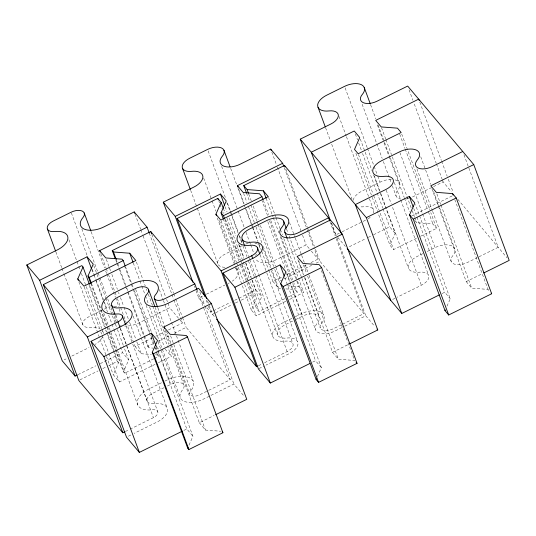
<?xml version="1.0" encoding="UTF-8"?>
<svg xmlns="http://www.w3.org/2000/svg" width="536" height="536" viewBox="0 0 536 536"><rect width="100%" height="100%" fill="white"/><g stroke="black" fill="none" stroke-linecap="round" stroke-linejoin="round"><path stroke-width="0.4" stroke-dasharray="2.68 2.01" d="M155.058 364.353L119.361 381.987L113.21 374.677L118.449 362.832L89.472 284.509M153.698 358.845L124.64 373.203L123.454 371.79L128.687 359.937L123.622 346.249M189.014 445.155L192.94 436.271L158.053 341.955M285.909 301.239L256.255 315.892L251.344 310.056L256.583 298.204L250.486 281.735M284.757 298.72L258.895 311.496L256.463 308.609L261.702 296.756L254.948 278.512M317.439 376.527L321.365 367.636L290.351 283.805M416.445 238.279L393.618 249.562L389.947 245.2L395.179 233.348L386.181 209.013M446.984 306.183L450.253 298.773L415.367 204.464M102.068 310.244L88.641 316.883A10.117 5.467 -20.3 0 0 82.671 324.146A10.117 5.467 -20.3 0 0 90.169 327.355A17.701 9.561 -20.3 0 1 100.064 328.695M104.306 309.138L106.543 308.033A10.117 5.467 -20.3 0 1 110.208 306.686M241.917 245.776L225.133 254.071A12.643 6.834 -20.3 0 0 217.643 262.888A12.643 6.834 -20.3 0 0 226.172 267.243M391.24 179.406A15.175 8.201 -20.3 0 0 379.997 182.18L362.095 191.024A15.175 8.201 -20.3 0 0 353.123 200.632M64.153 359.857L66.069 358.912M71.804 356.078L89.016 347.576M178.495 318.223L169.657 307.724L139.059 322.846A17.701 9.561 -20.3 0 1 124.707 326.049M195.962 290.512L198.735 297.996L202.561 296.106M206.387 294.21L224.872 285.078M228.061 283.504L229.334 282.874M309.138 248.463L306.15 244.919L275.551 260.04A15.175 8.201 -20.3 0 1 255.679 258.352M331.261 222.976L335.69 234.949L339.516 233.06M342.069 231.8L362.47 221.716M363.107 221.401L365.659 220.142M412.506 196.993L431.634 187.546M433.55 186.602L443.111 181.871L451.372 191.687M78.055 374.604L95.85 365.813M100.292 363.616L122.536 352.628L128.687 359.937M126.208 322.484L135.065 346.437L152.117 338.008M155.822 336.179L164.72 331.784M168.425 329.955L182.508 322.994L173.925 299.791M206.936 307.738L210.668 312.173L212.785 311.121M213.489 310.773L230.44 302.398M234.681 300.301L237.508 298.907M238.922 298.21L255.873 289.835L261.702 296.756M268.724 270.204L272.878 281.427L282.767 276.543M287.008 274.445L306.786 264.677M311.021 262.58L318.083 259.089L313.929 247.867M79.965 379.836L98.008 370.925M102.818 368.547L106.43 366.765M108.835 365.572L117.257 361.411L118.449 362.832M127.756 292.482L147.688 346.377L154.308 343.107M157.912 341.325L169.343 335.677M174.153 333.298L186.18 327.355L230.239 379.696L207.285 391.039M207.519 300.877L212.504 314.351L215.043 313.091M215.68 312.776L232.229 304.602M235.411 303.028L237.957 301.775M241.14 300.2L253.233 294.224L256.583 298.204M274.76 269.42L279.189 281.4L281.735 280.14M284.281 278.881L311.644 265.36M316.099 263.163L319.918 261.273L363.978 313.614L342.94 324.012M349.392 246.707L365.505 238.748M368.192 237.421L370.878 236.095M373.565 234.768L389.672 226.808L395.179 233.348M411.829 215.861L452.786 195.62M154.408 358.497L158.656 356.393L157.001 351.904M288.368 296.937L297.386 292.475L293.788 282.747M158.301 362.745L171.286 356.333L167.681 346.604M289.614 299.41L303.698 292.448L298.438 278.224M420.472 236.289L436.585 228.329L430.77 212.611M161.53 382.771L149.222 388.848A20.234 10.928 -20.3 0 0 137.283 403.38A20.234 10.928 -20.3 0 0 152.278 409.799A7.584 4.1 -20.3 0 1 157.906 412.204A7.584 4.1 -20.3 0 1 153.423 417.651L130.469 428.994M164.887 381.109L167.125 380.004A20.234 10.928 -20.3 0 1 189.322 377.666A20.234 10.928 -20.3 0 1 190.769 390.778A7.584 4.1 -20.3 0 0 191.312 395.695A7.584 4.1 -20.3 0 0 199.633 394.818L206.648 391.354M291.912 318.344L282.961 322.766A17.701 9.561 -20.3 0 0 272.509 335.482A17.701 9.561 -20.3 0 0 285.634 341.097A10.117 5.467 -20.3 0 1 293.132 344.306A10.117 5.467 -20.3 0 1 287.162 351.569L264.208 362.912M295.269 316.689L300.864 313.922A17.701 9.561 -20.3 0 1 320.287 311.872A17.701 9.561 -20.3 0 1 321.553 323.349A10.117 5.467 -20.3 0 0 322.277 329.908A10.117 5.467 -20.3 0 0 333.372 328.736L341.023 324.957M422.763 253.689L417.169 256.456A15.175 8.201 -20.3 0 0 408.211 267.35A15.175 8.201 -20.3 0 0 419.46 272.167A12.643 6.834 -20.3 0 1 428.834 276.174A12.643 6.834 -20.3 0 1 421.37 285.259L397.143 297.225M427.239 251.478L435.071 247.605A15.175 8.201 -20.3 0 1 451.721 245.85A15.175 8.201 -20.3 0 1 452.806 255.692A12.643 6.834 -20.3 0 0 453.704 263.886A12.643 6.834 -20.3 0 0 467.58 262.426L477.147 257.695M292.629 321.077L284.797 324.95A12.643 6.834 -20.3 0 0 277.333 334.029A12.643 6.834 -20.3 0 0 286.706 338.042A15.175 8.201 -20.3 0 1 297.956 342.852A15.175 8.201 -20.3 0 1 288.998 353.753L266.044 365.09M295.986 319.423L302.699 316.099A12.643 6.834 -20.3 0 1 316.575 314.639A12.643 6.834 -20.3 0 1 317.48 322.84A15.175 8.201 -20.3 0 0 318.558 332.675A15.175 8.201 -20.3 0 0 335.208 330.92L342.859 327.134M164.083 387.682L152.894 393.21A10.117 5.467 -20.3 0 0 146.924 400.479A10.117 5.467 -20.3 0 0 154.422 403.688A17.701 9.561 -20.3 0 1 167.547 409.303A17.701 9.561 -20.3 0 1 157.095 422.013L134.141 433.356M167.44 386.027L170.796 384.366A10.117 5.467 -20.3 0 1 181.898 383.193A10.117 5.467 -20.3 0 1 182.622 389.752A17.701 9.561 -20.3 0 0 183.882 401.23A17.701 9.561 -20.3 0 0 203.305 399.179L209.047 396.345M125.37 431.514L128.56 429.939M258.473 365.746L261.662 364.172M392.68 299.436L396.506 297.54M479.057 256.751L498.185 247.304L463.854 154.489M259.035 368.56L264.134 366.041M344.775 326.19L365.813 315.798L374.765 326.431M128.406 436.19L131.595 434.616M210.956 395.401L233.91 384.057L244.356 396.466M442.066 293.56L444.746 292.234L450.253 298.773M431.902 188.806L466.233 281.614L482.346 273.655M312.709 362.108L315.536 360.715L321.365 367.636M304.857 277.46L332.541 352.306L348.789 344.28M183.821 430.428L186.789 428.961L192.94 436.271M170.522 344.923L199.318 422.77L214.145 415.44M414.603 220.283L416.666 222.735L432.914 223.968L436.585 228.329M466.233 281.614L471.74 288.16L487.988 289.393L489.134 290.76M287.618 285.762L298.786 286.613L303.698 292.448M272.878 281.427L278.707 288.355L280.737 288.509M285.815 288.897L294.961 289.587L297.386 292.475M332.541 352.306L338.37 359.234L354.618 360.467L355.073 361.009M147.688 346.377L148.881 347.79L152.941 348.099M155.989 348.333L160.056 348.641M135.065 346.437L141.216 353.747L151.373 354.517M155.433 354.825L157.47 354.979L158.656 356.393M199.318 422.77L205.469 430.073L220.705 431.232M457.798 199.318L507.136 257.93M335.69 234.949L336.38 235.766M337.76 237.408L345.331 246.399M311.376 251.116L318.083 259.089M279.189 281.4L280.026 282.392M198.735 297.996L204.698 305.085M212.504 314.351L215.258 317.62M180.103 320.133L182.508 322.994M165.128 349.023L171.286 356.333M419.795 102.148L441.389 160.525M441.664 161.276L447.205 176.244M448.31 179.238L453.021 191.968M454.763 199.573L487.988 289.393M409.055 89.807L412.934 100.286M414.315 104.031L436.19 163.158M436.465 163.909L442.006 178.877M442.28 179.627L443.111 181.871M436.853 193.851L440.726 204.33M441.007 205.074L471.74 288.16M420.733 156.78L430.897 184.27M433.51 191.339L439.326 207.043M439.614 207.827L454.722 248.664M416.928 168.874L432.324 210.501M432.612 211.285L451.205 261.541M401.698 134.02L429.664 209.616M399.688 134.147L404.948 148.371M405.229 149.115L427.929 210.494M428.485 211.995L432.914 223.968M399.903 152.546L422.335 213.174M422.609 213.924L435.071 247.605M413.738 208.404L444.746 292.234M381.505 127.675L385.659 138.898M385.933 139.648L391.468 154.623M392.298 156.867L411.407 208.511M412.238 210.755L414.449 216.745M414.73 217.495L416.666 222.735M370.597 104.708L375.823 118.838M378.148 125.123L384.252 141.618M384.54 142.402L390.061 157.323M390.349 158.107L399.648 183.238M377.377 124.875L382.918 139.842M384.024 142.837L388.734 155.561M389.009 156.311L404.238 197.476M404.513 198.226L409.497 211.7M394.268 182.515L428.545 275.182M362.142 104.232L382.188 158.422M383.354 161.564L391.193 182.763M392.359 185.905L396.131 196.116M386.208 190.2L391.193 203.667M392.573 207.412L421.37 285.259M345.11 87.871L367.26 147.748M367.535 148.499L373.907 165.711M374.182 166.462L376.949 173.945M377.78 176.19L379.997 182.18M374.275 175.875L380.379 192.364M380.667 193.148L408.559 268.543M360.293 139.038L371.924 170.475M373.525 174.796L379.434 190.769M380.506 193.677L385.9 208.256M355.341 133.993L357.559 139.976M358.664 142.971L361.432 150.462M362.544 153.45L382.751 208.095M383.032 208.839L389.672 226.808M358.457 154.502L373.13 194.173M373.686 195.667L393.618 249.562M355.891 153.135L371.394 195.05M372.225 197.295L389.947 245.2M338.906 116.305L346.162 135.936M346.457 136.72L369.116 197.978M369.405 198.762L373.471 209.757M325.593 127.722L330.531 141.075M331.697 144.218L352.031 199.184M331.483 222.983L336.186 235.706M337.017 237.951L365.813 315.798M329.921 221.549L335.181 235.773M336.293 238.761L363.978 313.614M285.862 169.209L307.182 226.842M307.463 227.592L308.294 229.837M308.843 231.331L314.384 246.305M315.49 249.294L319.918 261.273M284.308 167.775L306.177 226.909M307.289 229.897L313.654 247.116M321.392 270.647L332.193 299.838M332.467 300.589L341.05 323.791M341.332 324.541L347.697 341.754M347.978 342.504L354.343 359.723M271.819 152.103L276.529 164.827M277.36 167.071L300.89 230.694M302.552 235.183L306.15 244.919M289.507 222.487L295.028 237.408M295.316 238.192L301.42 254.687M301.708 255.471L304.904 264.107M305.198 264.891L308.682 274.318M308.971 275.102L323.791 315.155M303.483 264.925L306.532 273.159M307.637 276.147L338.37 359.234M298.76 260.992L303.745 274.466M286.539 229.026L287.993 232.952M289.152 236.095L296.127 254.942M297.869 259.652L303.389 274.573M304.549 277.715L319.074 316.984M287.45 239.291L301.681 277.775M301.976 278.559L320.273 328.032M268.536 197.389L274.626 213.857M274.908 214.601L275.739 216.845M276.013 217.596L280.167 228.825M280.442 229.576L282.378 234.815M283.765 238.554L298.163 277.481M281.279 237.193L315.563 329.861M266.117 198.287L273.038 217M273.313 217.75L278.854 232.718M280.241 236.463L295.745 278.378M296.85 281.373L298.786 286.613M263.33 200.41L268.596 214.635M270.807 220.624L292.683 279.752M261.729 199.767L267.544 215.485M269.487 220.725L291.638 280.609M292.743 283.604L294.961 289.587M267.812 221.79L284.978 268.201M286.639 272.69L302.699 316.099M286.753 274.077L290.144 283.236M284.797 277.628L315.536 360.715M248.758 194.059L251.25 200.799M253.193 206.038L258.178 219.512M260.389 225.495L275.343 265.916M275.893 267.41L280.328 279.39M246.52 193.074L249.562 201.308M250.949 205.054L256.764 220.772M257.039 221.515L257.87 223.767M258.151 224.51L273.655 266.425M243.545 193.295L246.868 202.28M248.53 206.769L254.345 222.487M256.007 226.976L262.372 244.195M263.203 246.439L278.707 288.355M263.33 248.999L270.305 267.846M271.464 270.988L297.607 341.666M238.822 189.362L244.081 203.586M246.299 209.576L251.558 223.793M251.833 224.544L252.664 226.788M252.945 227.539L257.93 241.012M259.035 244.001L261.253 249.99M261.803 251.491L268.449 269.454M230.654 168.358L236.463 184.062M237.917 187.989L244.885 206.836M245.18 207.62L252.148 226.473M252.436 227.257L257.669 241.394M257.957 242.178L259.411 246.104M260.081 254.774L266.466 272.047M266.76 272.837L292.904 343.516M221.623 166.314L237.89 210.293M238.178 211.077L243.987 226.782M246.024 232.282L249.213 240.919M249.508 241.703L250.379 244.061M250.667 244.845L253.863 253.488M253.387 260.255L258.365 273.728M258.647 274.472L287.162 351.569M244.798 246.279L248.282 255.706M248.57 256.489L249.441 258.848M249.736 259.632L255.545 275.337M255.833 276.12L277.621 335.02M208.149 150.911L225.314 197.322M227.532 203.305L230.299 210.789M230.574 211.539L231.405 213.784M231.961 215.284L238.332 232.497M239.438 235.492L240.543 238.487M240.818 239.237L241.93 242.232M226.815 202.447L230.48 212.357M230.761 213.114L238.071 232.885M239.197 235.927L241.763 242.868M242.855 245.81L246.795 256.456M248.483 261.019L254.667 277.749M225.14 206.749L227.076 211.988M229.287 217.978L235.934 235.94M239.257 244.925L243.967 257.649M245.903 262.888L251.163 277.105M252.268 280.1L255.873 289.835M238.634 244.202L243.867 258.339M245.609 263.049L251.706 279.544M252 280.328L272.918 336.869M223.358 208.383L225.08 213.04M226.956 218.112L249.381 278.747M218.896 201.409L219.452 202.91M220.008 204.404L221.67 208.899M222.775 211.888L223.331 213.388M225.542 219.378L240.496 259.793M240.771 260.543L241.602 262.787M242.158 264.288L247.967 280.006M248.798 282.251L253.233 294.224M224.839 219.432L239.793 259.853M241.729 265.092L247.27 280.06M247.82 281.554L258.895 311.496M223.237 218.789L238.748 260.704M240.409 265.193L256.463 308.609M221.093 220.832L236.322 261.997M236.597 262.747L243.518 281.46M244.63 284.455L256.255 315.892M203.667 178.12L211.8 200.109M212.095 200.893L215.867 211.104M219.358 220.524L235.043 262.935M236.785 267.645L237.944 270.787M217.288 217.991L235.592 267.471M235.84 268.141L251.344 310.056M190.649 190.32L197.04 207.6M197.335 208.383L217.958 264.141M206.233 300.194L207.62 303.939M208.45 306.183L210.668 312.173M199.854 291.993L204.839 305.466M205.114 306.217L233.91 384.057M197.014 289.875L203.104 306.344M203.66 307.838L230.239 379.696M194.3 286.016L194.856 287.517M151.849 234.54L173.443 292.924M173.724 293.674L175.105 297.413M175.661 298.914L182.307 316.877M182.582 317.627L186.18 327.355M149.283 233.173L171.433 293.051M171.989 294.552L173.651 299.041M135.052 214.166L140.586 229.133M140.868 229.884L142.529 234.373M143.079 235.874L165.229 295.751M166.616 299.497L167.446 301.741M167.996 303.235L169.657 307.724M159.339 289.527L163.112 299.738M163.406 300.522L176.183 335.08M176.478 335.864L193.322 381.411M170.582 335.764L205.469 430.073M157.859 307.905L164.539 325.968M166.569 331.469L189.811 394.288M164.988 329.955L170.247 344.172M155.139 307.322L168.793 344.233M169.952 347.375L183.895 385.069M136.399 262.024L142.489 278.492M143.038 279.986L145.256 285.976M146.362 288.971L146.918 290.465M148.305 294.21L152.452 305.433M152.733 306.183L167.406 345.854M133.29 262.948L139.661 280.161M139.936 280.911L141.598 285.4M141.873 286.15L145.196 295.135M145.47 295.885L148.519 304.113M149.624 307.108L164.297 346.779M146.107 305.279L180.384 397.947M135.635 289.306L151.413 331.972M156.398 345.445L170.796 384.366M156.05 345.874L157.711 350.37M157.993 351.113L186.789 428.961M125.431 266.573L131.528 283.041M132.077 284.536L133.464 288.281M134.295 290.525L149.799 332.441M151.186 336.186L154.227 344.42M155.34 347.415L156.445 350.41M124.52 265.91L130.885 283.122M131.166 283.872L132.828 288.361M133.102 289.112L154.147 345.995M154.422 346.745L156.083 351.234M156.358 351.985L157.47 354.979M116.212 259.471L117.042 261.715M117.873 263.96L119.253 267.699M120.084 269.95L125.9 285.668M126.731 287.912L127.836 290.907M128.117 291.651L144.177 335.067M144.452 335.817L148.881 347.79M115.85 260.295L116.681 262.54M116.955 263.29L118.617 267.779M118.891 268.529L125.263 285.748M125.538 286.492L127.2 290.988M133.156 316.032L167.145 407.916M106.329 259.431L110.764 271.41M111.87 274.405L117.404 289.373M118.516 292.368L119.066 293.862M120.453 297.607L123.501 305.842M124.051 307.336L128.479 319.315M129.591 322.31L135.956 339.523M136.787 341.767L141.216 353.747M100.734 253.622L105.994 267.846M106.269 268.59L107.93 273.085M108.486 274.579L114.577 291.048M115.133 292.542L116.513 296.287M117.344 298.532L120.392 306.766M120.667 307.517L125.927 321.734M126.067 326.009L132.459 343.288M132.747 344.072L157.731 411.608M91.174 231.78L104.54 267.9M105.699 271.042L106.57 273.4M106.865 274.184L115.287 296.957M115.575 297.741L119.066 307.168M120.479 328.581L126.288 344.3M126.844 345.794L153.423 417.651M115.2 314.887L117.525 321.165M120.138 328.233L147.152 401.27M81.854 228.952L99.575 276.857M99.864 277.641L106.543 295.705M107.709 298.84L116.131 321.62A17.701 9.561 -20.3 0 1 117.156 315.054M93.8 265.628L105.706 297.808M105.9 298.344L115.186 323.436M115.394 324.005L116.875 327.999M117.438 329.519L123.427 345.713M71.382 212.973L87.16 255.639M92.145 269.112L95.468 278.097M96.024 279.591L103.502 299.798M104.332 302.043L106.543 308.033M91.803 269.548L93.465 274.037M93.74 274.787L95.401 279.276M95.957 280.77L103.153 300.234M103.428 300.984L107.582 312.207M108.687 315.202L111.461 322.685M112.011 324.186L113.672 328.675M113.954 329.426L122.536 352.628M103.756 313.084L108.982 327.221M109.27 328.005L110.731 331.931M111.019 332.715L137.739 404.968M91.415 283.383L106.925 325.298M107.475 326.793L109.136 331.288M109.418 332.032L115.783 349.251M116.057 350.001L124.64 373.203M90.778 283.464L123.454 371.79M89.01 285.065L104.52 326.98M105.626 329.975L106.182 331.476M106.731 332.97L112.821 349.438M113.377 350.933L117.257 361.411M68.903 239.699L78.491 265.615M78.779 266.399L80.233 270.325M81.392 273.467L101.726 328.441M102.021 329.225L102.892 331.583M84.199 286.928L99.428 328.099M100.815 331.838L101.646 334.082M102.195 335.583L108.285 352.045M108.841 353.546L119.361 381.987M78.879 281.869L106.182 355.67M106.463 356.433L113.21 374.677M55.885 251.907L61.694 267.611M61.988 268.395L63.73 273.105M64.019 273.889L82.899 324.937M119.642 308.736A10.117 5.467 -20.3 0 1 118.731 312.964M114.041 306.183A10.117 5.467 -20.3 0 1 117.645 306.86M121.411 325.533A17.701 9.561 -20.3 0 1 120.479 325.238M102.537 330.92A17.701 9.561 -20.3 0 1 103.354 333.7M102.57 336.99A17.701 9.561 -20.3 0 1 95.127 344.434M254.908 243.136A12.643 6.834 -20.3 0 1 259.31 249.575M245.696 244.108A12.643 6.834 -20.3 0 1 248.59 243.31M255.766 255.551A15.175 8.201 -20.3 0 1 256.355 254.084M235.525 268.308A15.175 8.201 -20.3 0 1 232.242 281.192M395.119 179.882A15.175 8.201 -20.3 0 1 397.732 190.26A12.643 6.834 -20.3 0 0 400.633 199.077M408.901 198.414A12.643 6.834 -20.3 0 1 405.973 199.084M373.498 213A12.643 6.834 -20.3 0 0 364.386 206.735A15.175 8.201 -20.3 0 1 359.267 206.688M370.188 217.328A12.643 6.834 -20.3 0 1 367.93 218.936"/><path stroke-width="0.8" d="M78.323 280.368L77.774 278.874L83.006 267.022L81.814 265.608L43.322 284.623L78.765 380.433L122.818 432.773L124.734 431.828M90.778 283.464L88.011 275.98L93.244 264.127L87.093 256.818L39.651 280.261L26.8 264.998L57.406 249.877A17.701 9.561 -20.3 0 0 67.851 237.16A17.701 9.561 -20.3 0 0 54.732 231.545A10.117 5.467 -20.3 0 1 47.228 228.336A10.117 5.467 -20.3 0 1 53.198 221.073L71.1 212.223A10.117 5.467 -20.3 0 1 82.202 211.057A10.117 5.467 -20.3 0 1 82.926 217.616A17.701 9.561 -20.3 0 0 84.192 229.086A17.701 9.561 -20.3 0 0 103.616 227.043L134.221 211.921L147.072 227.184L149.283 233.173M211.325 303.517L163.875 326.96L170.033 334.27L186.28 335.502L187.473 336.916L222.909 432.726L188.893 449.537L187.701 448.116L152.264 352.313L157.497 340.461L151.346 333.151L103.904 356.594L91.053 341.332L121.659 326.21A17.701 9.561 -20.3 0 0 132.104 313.493A17.701 9.561 -20.3 0 0 118.979 307.878A10.117 5.467 -20.3 0 1 111.481 304.669A10.117 5.467 -20.3 0 1 117.451 297.406L135.353 288.556A10.117 5.467 -20.3 0 1 146.455 287.39A10.117 5.467 -20.3 0 1 147.179 293.942A17.701 9.561 -20.3 0 0 148.445 305.42A17.701 9.561 -20.3 0 0 167.869 303.376L198.474 288.247L211.325 303.517L246.761 399.327L215.626 414.71M216.457 215.747L215.907 214.246L221.14 202.394L217.79 198.421L177.061 218.541L206.688 298.632M223.237 218.789L221.026 212.799L226.259 200.953L220.43 194.025L175.225 216.363L163.292 202.186L193.898 187.064A15.175 8.201 -20.3 0 0 202.849 176.17A15.175 8.201 -20.3 0 0 191.607 171.353A12.643 6.834 -20.3 0 1 182.227 167.339A12.643 6.834 -20.3 0 1 189.69 158.261L207.593 149.417A12.643 6.834 -20.3 0 1 221.469 147.949A12.643 6.834 -20.3 0 1 222.373 156.15A15.175 8.201 -20.3 0 0 223.458 165.986A15.175 8.201 -20.3 0 0 240.108 164.23L270.714 149.109L282.646 163.286L283.752 166.281M187.701 448.116L188.029 447.379M342.31 234.165L297.098 256.503L302.927 263.424L319.181 264.663L321.613 267.551L357.05 363.354L318.558 382.376L316.126 379.488L280.69 283.678L285.923 271.832L280.094 264.905L234.889 287.242L222.956 273.065L253.561 257.943A15.175 8.201 -20.3 0 0 262.513 247.049A15.175 8.201 -20.3 0 0 251.263 242.232A12.643 6.834 -20.3 0 1 241.89 238.219A12.643 6.834 -20.3 0 1 249.354 229.14L267.256 220.296A12.643 6.834 -20.3 0 1 281.132 218.829A12.643 6.834 -20.3 0 1 282.036 227.03A15.175 8.201 -20.3 0 0 283.122 236.865A15.175 8.201 -20.3 0 0 299.771 235.11L330.377 219.988L342.31 234.165L377.746 329.968L349.492 343.931M316.126 379.488L316.454 378.744M473.757 164.579L430.79 185.811L436.297 192.35L452.552 193.59L456.223 197.952L491.659 293.755L448.692 314.987L445.021 310.625L409.578 214.815L414.817 202.97L409.31 196.424L366.343 217.656L300.254 139.146L330.859 124.024A12.643 6.834 -20.3 0 0 338.317 114.939A12.643 6.834 -20.3 0 0 328.943 110.932A15.175 8.201 -20.3 0 1 317.694 106.115A15.175 8.201 -20.3 0 1 326.652 95.22L344.554 86.37A15.175 8.201 -20.3 0 1 361.204 84.614A15.175 8.201 -20.3 0 1 362.289 94.457A12.643 6.834 -20.3 0 0 363.194 102.651A12.643 6.834 -20.3 0 0 377.069 101.19L407.675 86.068L473.757 164.579L509.2 260.389L483.686 272.992M445.021 310.625L445.349 309.888M100.178 252.128L99.629 250.627L147.072 227.184M237.991 187.118L237.441 185.624L282.646 163.286M115.294 258.801L112.252 250.567L150.743 231.545L194.803 283.886L197.014 289.875M246.52 193.074L243.753 185.59L284.482 165.463L328.541 217.804L329.647 220.799M88.011 275.98L89.204 277.393L123.22 260.59L125.156 265.829M221.026 212.799L223.458 215.686L261.95 196.672L263.055 199.667M43.322 284.623L87.381 336.97L117.987 321.848A7.584 4.1 -20.3 0 0 122.463 316.394A7.584 4.1 -20.3 0 0 116.841 313.989A20.234 10.928 -20.3 0 1 101.84 307.57A20.234 10.928 -20.3 0 1 113.779 293.045L131.682 284.194A20.234 10.928 -20.3 0 1 153.886 281.856A20.234 10.928 -20.3 0 1 155.326 294.968A7.584 4.1 -20.3 0 0 155.869 299.892A7.584 4.1 -20.3 0 0 164.197 299.014L194.803 283.886M177.061 218.541L221.12 270.881L251.726 255.759A10.117 5.467 -20.3 0 0 257.695 248.496A10.117 5.467 -20.3 0 0 250.191 245.287A17.701 9.561 -20.3 0 1 237.073 239.672A17.701 9.561 -20.3 0 1 247.518 226.963L265.421 218.112A17.701 9.561 -20.3 0 1 284.844 216.062A17.701 9.561 -20.3 0 1 286.11 227.539A10.117 5.467 -20.3 0 0 286.834 234.098A10.117 5.467 -20.3 0 0 297.936 232.925L328.541 217.804M462.742 151.494L432.143 166.616A12.643 6.834 -20.3 0 1 418.268 168.076A12.643 6.834 -20.3 0 1 417.363 159.882A15.175 8.201 -20.3 0 0 416.278 150.047A15.175 8.201 -20.3 0 0 399.628 151.802L381.726 160.646A15.175 8.201 -20.3 0 0 372.768 171.54A15.175 8.201 -20.3 0 0 384.017 176.357A12.643 6.834 -20.3 0 1 393.391 180.371A12.643 6.834 -20.3 0 1 385.927 189.449L355.328 204.571L390.764 300.381M26.8 264.998L62.243 360.808L75.094 376.071L77.318 374.972M409.578 214.815L413.249 219.177L456.223 197.952M280.69 283.678L283.122 286.566L321.613 267.551M152.264 352.313L153.457 353.727L187.473 336.916M216.631 319.255L256.556 366.691L257.836 366.061M347.167 248.583L401.779 313.466L439.379 294.887M222.956 273.065L258.392 368.875L270.325 383.052L309.882 363.502M91.053 341.332L126.489 437.135L139.34 452.404L182.34 431.158M243.753 185.59L247.103 189.57L263.35 190.803L268.261 196.638L220.819 220.082L215.907 214.246M112.252 250.567L113.444 251.98L129.692 253.22L135.843 260.523L83.924 286.177L77.774 278.874M491.204 293.212L491.659 293.755M377.002 329.084L377.746 329.968M261.95 196.672L259.518 193.784L243.27 192.545L237.441 185.624M356.138 362.276L356.447 362.638M356.748 362.999L357.05 363.354M123.22 260.59L122.027 259.169L105.78 257.937L99.629 250.627M222.165 431.842L222.541 432.284M222.614 432.371L222.909 432.726M419.239 100.647L418.683 99.153L375.716 120.379L381.223 126.925L397.478 128.158L401.149 132.519L358.182 153.752L354.51 149.39L359.743 137.538L354.236 130.998L311.269 152.231L341.445 233.817M452.552 193.59L453.101 195.084M409.31 196.424L413.182 206.903M413.249 219.177L448.692 314.987M364.205 87.428L370.309 103.917M366.343 217.656L401.779 313.466M318.042 107.307L325.305 126.938M300.254 139.146L330.431 220.732M284.482 165.463L285.031 166.964M270.714 149.109L271.263 150.603M283.631 221.174L286.251 228.242M284.837 232.222L287.155 238.507M263.35 190.803L266.117 198.287M280.094 264.905L284.248 276.134M283.122 286.566L318.558 382.376M247.103 189.57L248.483 193.315M223.968 150.294L230.071 166.783M257.461 247.706L259.786 253.984M251.726 255.759L252.831 258.754M242.178 239.21L244.503 245.495M220.43 194.025L224.584 205.255M221.14 202.394L223.358 208.383M217.79 198.421L218.346 199.915M223.458 215.686L224.564 218.681M234.889 287.242L270.325 383.052M221.12 270.881L256.556 366.691M182.515 168.331L190.36 189.536M175.225 216.363L204.853 296.448M163.292 202.186L192.92 282.278M150.743 231.545L151.574 233.79M134.221 211.921L134.77 213.415M154.368 298.485L157.564 307.121M163.875 326.96L164.431 328.454M148.459 289.259L154.844 306.538M129.692 253.22L133.015 262.198M151.346 333.151L155.775 345.13M153.457 353.727L188.893 449.537M113.444 251.98L116.212 259.471M122.288 315.805L125.484 324.441M84.206 212.933L90.886 230.989M117.987 321.848L119.923 327.087M111.716 305.46L114.905 314.103M87.093 256.818L91.522 268.797M89.204 277.393L91.415 283.383M83.006 267.022L89.371 284.234M103.904 356.594L139.34 452.404M87.381 336.97L122.818 432.773M47.463 229.127L55.597 251.116M39.651 280.261L75.094 376.071"/></g></svg>
